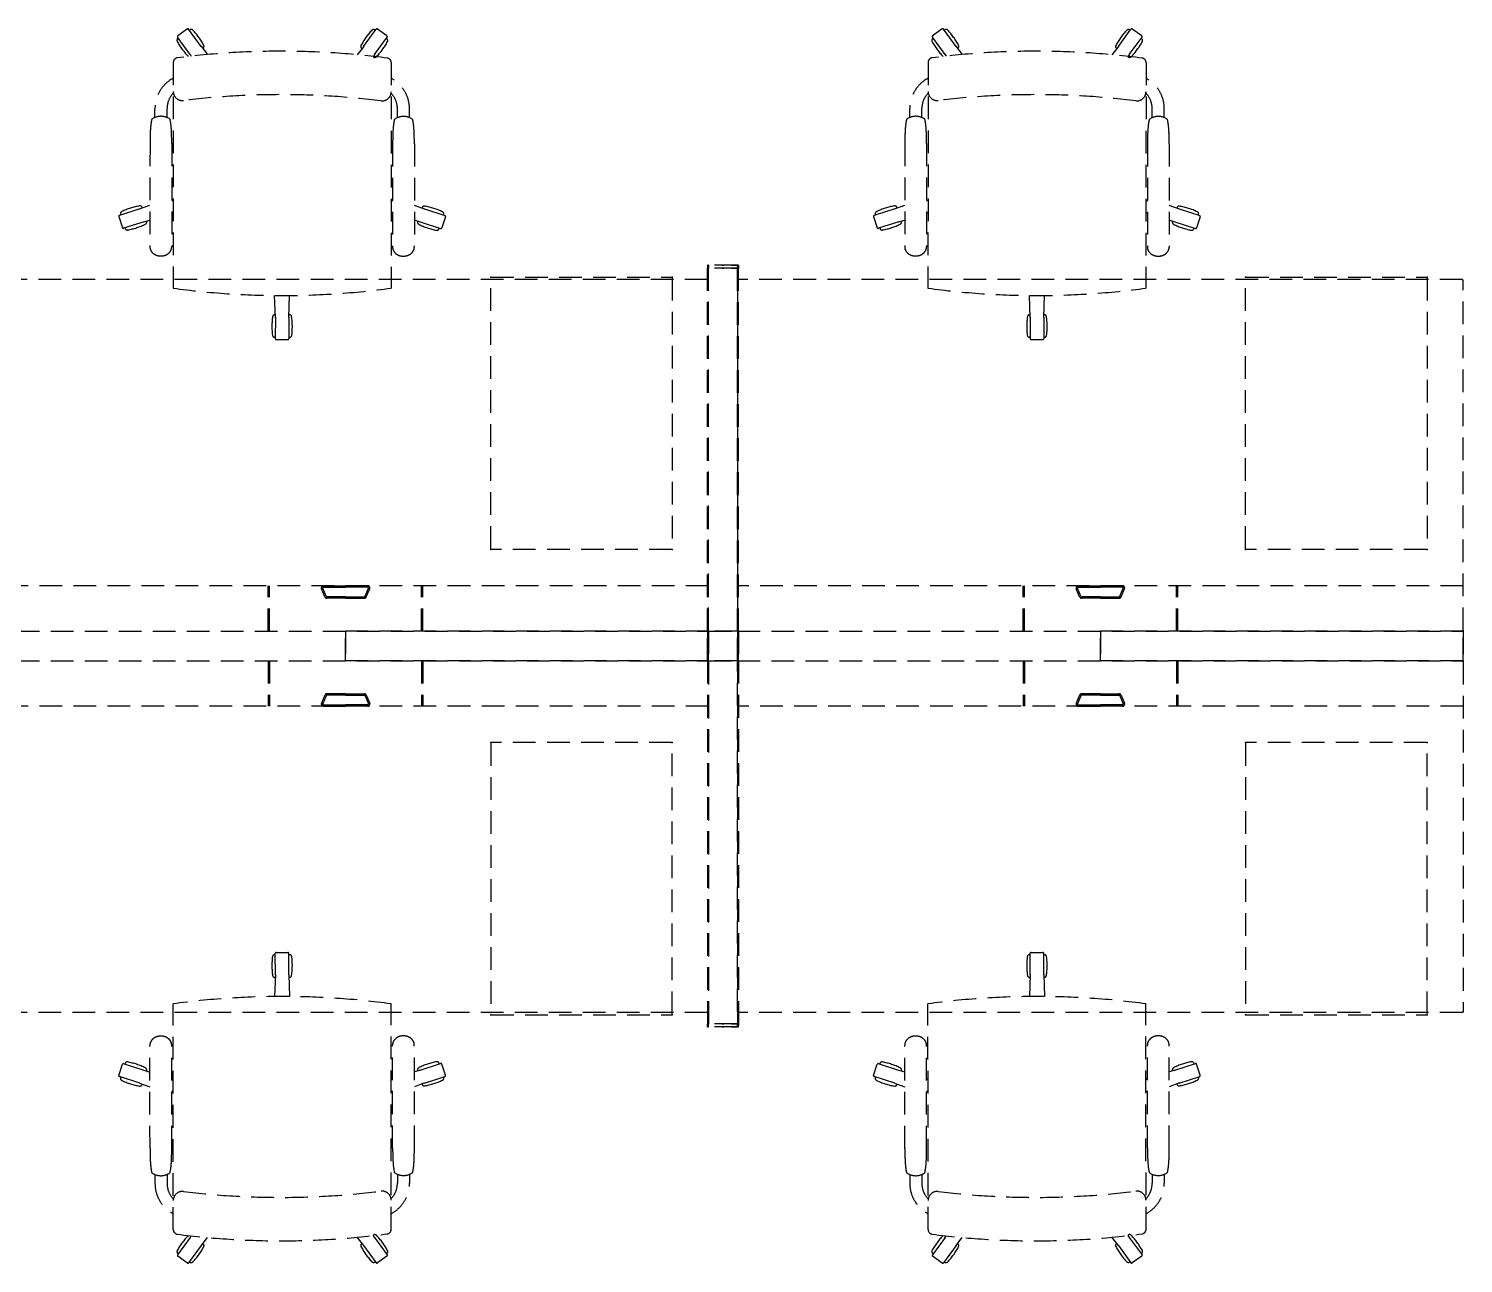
# Model space of a CAD drawing. Header units: millimetres. Extents: x -168200 to 672800, y -7409 to 118800.
# Drawn here: x 274192 to 277354, y 50723 to 53445 of the extents above; entities that cross this region are included whole.
import ezdxf

# ---------------------------------------------------------------- set-up
doc = ezdxf.new("R2010")
doc.units = ezdxf.units.MM
doc.header["$LTSCALE"] = 200
doc.linetypes.add('HIDDEN', pattern=[0.375, 0.25, -0.125])
doc.layers.add('1 FUR', color=8, linetype='HIDDEN')

msp = doc.modelspace()

# ---------------------------------------------------------------- linework, layer by layer
at = {"layer": '1 FUR'}
for p, q in [((274547.8, 53388.6), (274519.9, 53427)), ((274521.7, 53424.6), (274520.2, 53423.5)), ((274541.4, 53445.1), (274520.3, 53429.8)), ((274572.1, 53406.2), (274544.2, 53444.7)), ((274545.9, 53442.2), (274547.4, 53443.3)), ((274929.8, 53405.9), (274957.7, 53444.3)), ((274954, 53388.2), (274982, 53426.6)), ((274955.9, 53441.8), (274954.5, 53442.9)), ((274981.5, 53429.4), (274960.5, 53444.7)), ((274980.2, 53424.2), (274981.7, 53423.1)), ((276211.8, 53388.6), (276183.9, 53427)), ((276185.7, 53424.6), (276184.2, 53423.5)), ((276205.4, 53445.1), (276184.3, 53429.8)), ((276236.1, 53406.2), (276208.2, 53444.7)), ((276209.9, 53442.2), (276211.4, 53443.3)), ((276593.8, 53405.9), (276621.7, 53444.3)), ((276618, 53388.2), (276646, 53426.6)), ((276619.9, 53441.8), (276618.5, 53442.9)), ((276645.5, 53429.4), (276624.5, 53444.7)), ((276644.2, 53424.2), (276645.7, 53423.1)), ((274547.3, 53389.2), (274550.2, 53384.9)), ((274571.6, 53406.8), (274585.7, 53388.5)), ((274575.4, 53401.8), (274576.1, 53402.4)), ((274930.2, 53406.5), (274915.8, 53388)), ((274925.7, 53402), (274926.4, 53401.5)), ((274954.5, 53388.8), (274951.4, 53384.3)), ((276211.3, 53389.2), (276214.2, 53384.9)), ((276235.6, 53406.8), (276249.7, 53388.5)), ((276239.4, 53401.8), (276240.1, 53402.4)), ((276594.2, 53406.5), (276579.8, 53388)), ((276589.7, 53402), (276590.4, 53401.5)), ((276618.5, 53388.9), (276615.4, 53384.3)), ((274510.5, 53371.3), (274510.1, 52873.2)), ((274950.9, 53383.7), (274951.6, 53383.1)), ((274990.9, 53370.6), (274990.5, 52873.2)), ((276174.5, 53371.3), (276174.1, 52873.2)), ((276614.9, 53383.7), (276615.6, 53383.1)), ((276654.9, 53370.6), (276654.5, 52873.2)), ((274470.1, 53249.7), (274470.1, 53269.1)), ((274496.7, 53249.5), (274496.7, 53269.1)), ((275004.5, 53249.1), (275004.5, 53268.7)), ((275031.1, 53249.3), (275031.1, 53268.7)), ((276134.1, 53249.7), (276134.1, 53269.1)), ((276160.7, 53249.5), (276160.7, 53269.1)), ((276668.5, 53249.1), (276668.5, 53268.7)), ((276695.1, 53249.3), (276695.1, 53268.7)), ((274459.1, 53192.3), (274458.9, 52964.3)), ((274507.1, 53192.3), (274506.9, 52964.3)), ((274994, 53191.9), (274993.8, 52963.9)), ((275042, 53191.9), (275041.8, 52963.9)), ((276123.1, 53192.3), (276122.9, 52964.3)), ((276171.1, 53192.3), (276170.9, 52964.3)), ((276658, 53191.9), (276657.8, 52963.9)), ((276706, 53191.9), (276705.8, 52963.9)), ((274436.9, 53048.5), (274391.7, 53033.8)), ((274436.2, 53048.2), (274459, 53056.4)), ((274442.1, 53050.3), (274441.8, 53051.2)), ((275064.6, 53047.7), (275041.9, 53055.9)), ((275058.7, 53049.9), (275059, 53050.7)), ((275063.9, 53048), (275109.1, 53033.3)), ((276100.9, 53048.5), (276055.7, 53033.8)), ((276100.2, 53048.2), (276123, 53056.4)), ((276106.1, 53050.3), (276105.8, 53051.2)), ((276728.6, 53047.7), (276705.9, 53055.9)), ((276722.7, 53049.9), (276723, 53050.7)), ((276727.9, 53048), (276773.1, 53033.3)), ((274390.4, 53031.3), (274398.5, 53006.6)), ((274394.6, 53034.8), (274394.2, 53036.1)), ((274446.2, 53019.9), (274401, 53005.3)), ((274403.8, 53006.2), (274404.3, 53004.9)), ((274445.4, 53019.7), (274459, 53023.6)), ((274451.7, 53020.6), (274451.5, 53021.4)), ((275055.4, 53019.2), (275041.9, 53023.2)), ((275049.1, 53020.2), (275049.3, 53021)), ((275054.7, 53019.5), (275099.8, 53004.8)), ((275096.9, 53005.7), (275096.5, 53004.4)), ((275110.4, 53030.8), (275102.3, 53006)), ((275106.2, 53034.2), (275106.7, 53035.5)), ((276054.4, 53031.3), (276062.5, 53006.6)), ((276058.6, 53034.8), (276058.2, 53036.1)), ((276110.2, 53019.9), (276065, 53005.3)), ((276067.8, 53006.2), (276068.3, 53004.9)), ((276109.4, 53019.7), (276123, 53023.6)), ((276115.7, 53020.6), (276115.5, 53021.4)), ((276719.4, 53019.2), (276705.9, 53023.2)), ((276713.1, 53020.2), (276713.3, 53021)), ((276718.7, 53019.5), (276763.8, 53004.8)), ((276760.9, 53005.7), (276760.5, 53004.4)), ((276774.4, 53030.8), (276766.3, 53006)), ((276770.2, 53034.2), (276770.7, 53035.5)), ((275688.3, 52923.7), (275688.3, 52917.7)), ((275688.3, 52920.7), (275688.3, 52917.7)), ((275754.3, 52917.2), (275688.3, 52917.2)), ((275688.3, 52117.2), (275688.3, 52917.2)), ((275753.8, 52924.2), (275688.8, 52924.2)), ((275753.8, 52917.2), (275688.8, 52917.2)), ((275690.3, 52923.7), (275690.3, 52917.7)), ((275690.3, 52920.7), (275690.3, 52917.7)), ((275756.3, 52917.2), (275690.3, 52917.2)), ((275690.3, 52117.2), (275690.3, 52917.2)), ((275755.8, 52924.2), (275690.8, 52924.2)), ((275755.8, 52917.2), (275690.8, 52917.2)), ((275740.8, 52924.2), (275753.8, 52924.2)), ((275740.8, 52917.2), (275753.8, 52917.2)), ((275742.8, 52924.2), (275755.8, 52924.2)), ((275742.8, 52917.2), (275755.8, 52917.2)), ((275754.3, 52923.7), (275754.3, 52917.7)), ((275754.3, 52917.7), (275754.3, 52920.7)), ((275754.3, 52117.2), (275754.3, 52917.2)), ((275756.3, 52923.7), (275756.3, 52917.7)), ((275756.3, 52917.7), (275756.3, 52920.7)), ((275756.3, 52117.2), (275756.3, 52917.2)), ((275688.3, 52892.2), (274092.3, 52892.2)), ((275210.3, 52298.2), (275210.3, 52896.2)), ((275211.3, 52897.2), (275609.3, 52897.2)), ((275610.3, 52896.2), (275610.3, 52298.2)), ((275690.3, 52890.2), (275688.3, 52892.2)), ((275690.3, 52119.2), (275690.3, 52890.2)), ((275756.3, 52892.2), (275754.3, 52890.2)), ((275754.3, 52892.2), (275754.3, 52892.2)), ((275754.3, 52890.2), (275754.3, 52119.2)), ((277352.3, 52892.2), (275756.3, 52892.2)), ((276874.3, 52298.2), (276874.3, 52896.2)), ((276875.3, 52897.2), (277273.3, 52897.2)), ((277274.3, 52896.2), (277274.3, 52298.2)), ((277354.3, 52890.2), (277352.3, 52892.2)), ((277354.3, 52119.2), (277354.3, 52890.2)), ((274735.4, 52808.6), (274733.9, 52857.2)), ((274765.4, 52808.6), (274766.9, 52857.2)), ((276399.4, 52808.7), (276397.9, 52857.2)), ((276429.4, 52808.6), (276430.9, 52857.2)), ((274735.2, 52814.9), (274734.3, 52814.9)), ((274735.4, 52809.4), (274735.3, 52761.9)), ((274765.4, 52809.4), (274765.3, 52761.9)), ((274766.4, 52814.9), (274765.6, 52814.9)), ((276399.2, 52814.9), (276398.3, 52814.9)), ((276399.4, 52809.4), (276399.3, 52761.9)), ((276429.4, 52809.4), (276429.3, 52761.9)), ((276430.4, 52814.9), (276429.6, 52814.9)), ((274735.3, 52764.9), (274733.5, 52764.9)), ((274737.3, 52759.9), (274763.3, 52759.9)), ((274765.3, 52764.9), (274767.2, 52764.9)), ((276399.3, 52764.9), (276397.5, 52764.9)), ((276401.3, 52759.9), (276427.3, 52759.9)), ((276429.3, 52764.9), (276431.2, 52764.9)), ((275609.3, 52297.2), (275211.3, 52297.2)), ((277273.3, 52297.2), (276875.3, 52297.2)), ((275690.3, 52217.2), (274090.3, 52217.2)), ((274719.7, 52117.2), (274719.7, 52217.2)), ((274722.7, 52117.2), (274722.7, 52217.2)), ((274841.7, 52217.2), (274890.3, 52217.2)), ((274938.8, 52217.2), (274890.3, 52217.2)), ((275057.9, 52117.2), (275057.9, 52217.2)), ((275060.9, 52117.2), (275060.9, 52217.2)), ((277354.3, 52217.2), (275754.3, 52217.2)), ((276383.7, 52117.2), (276383.7, 52217.2)), ((276386.7, 52117.2), (276386.7, 52217.2)), ((276505.7, 52217.2), (276554.3, 52217.2)), ((276602.8, 52217.2), (276554.3, 52217.2)), ((276721.9, 52117.2), (276721.9, 52217.2)), ((276724.9, 52117.2), (276724.9, 52217.2)), ((274844.5, 52192.6), (274837.1, 52210.3)), ((274847.3, 52193.8), (274839.9, 52211.5)), ((274841.7, 52214.2), (274890.3, 52214.2)), ((274890.3, 52192.5), (274849.2, 52192.5)), ((274890.3, 52189.5), (274849.2, 52189.5)), ((274938.8, 52214.2), (274890.3, 52214.2)), ((274890.3, 52192.5), (274931.4, 52192.5)), ((274890.3, 52189.5), (274931.4, 52189.5)), ((274933.3, 52193.8), (274940.7, 52211.5)), ((274936, 52192.6), (274943.4, 52210.3)), ((276508.5, 52192.6), (276501.1, 52210.3)), ((276511.3, 52193.8), (276503.9, 52211.5)), ((276505.7, 52214.2), (276554.3, 52214.2)), ((276554.3, 52192.5), (276513.2, 52192.5)), ((276554.3, 52189.5), (276513.2, 52189.5)), ((276602.8, 52214.2), (276554.3, 52214.2)), ((276554.3, 52192.5), (276595.4, 52192.5)), ((276554.3, 52189.5), (276595.4, 52189.5)), ((276597.3, 52193.8), (276604.7, 52211.5)), ((276600, 52192.6), (276607.4, 52210.3)), ((274090.3, 52117.2), (275688.3, 52117.2)), ((274090.3, 52117.2), (274890.3, 52117.2)), ((274090.3, 52117.2), (274890.3, 52117.2)), ((274890.3, 52051.2), (274890.3, 52117.2)), ((275690.3, 52117.2), (274890.3, 52117.2)), ((274890.3, 52117.2), (274890.3, 52051.2)), ((274890.3, 52117.2), (274890.3, 52051.2)), ((274890.3, 52051.2), (274890.3, 52117.2)), ((275690.3, 52117.2), (274890.3, 52117.2)), ((275688.3, 52117.2), (275690.3, 52119.2)), ((275754.3, 52117.2), (275688.3, 52117.2)), ((275688.3, 52116.2), (275688.3, 52052.2)), ((275688.3, 52052.2), (275688.3, 52116.2)), ((275753.3, 52117.2), (275689.3, 52117.2)), ((275689.3, 52117.2), (275753.3, 52117.2)), ((275756.3, 52117.2), (275690.3, 52117.2)), ((275690.3, 52117.2), (275690.3, 52051.2)), ((275690.3, 52051.2), (275690.3, 52117.2)), ((275690.3, 52116.2), (275690.3, 52052.2)), ((275690.3, 52052.2), (275690.3, 52116.2)), ((275755.3, 52117.2), (275691.3, 52117.2)), ((275691.3, 52117.2), (275755.3, 52117.2)), ((275754.3, 52119.2), (275756.3, 52117.2)), ((275754.3, 52117.2), (277352.3, 52117.2)), ((275754.3, 52117.2), (276554.3, 52117.2)), ((275754.3, 52051.2), (275754.3, 52117.2)), ((275754.3, 52117.2), (276554.3, 52117.2)), ((275754.3, 52117.2), (275754.3, 52051.2)), ((275754.3, 52052.2), (275754.3, 52116.2)), ((275754.3, 52116.2), (275754.3, 52052.2)), ((275756.3, 52052.2), (275756.3, 52116.2)), ((275756.3, 52116.2), (275756.3, 52052.2)), ((276554.3, 52051.2), (276554.3, 52117.2)), ((277354.3, 52117.2), (276554.3, 52117.2)), ((276554.3, 52117.2), (276554.3, 52051.2)), ((276554.3, 52117.2), (276554.3, 52051.2)), ((276554.3, 52051.2), (276554.3, 52117.2)), ((277354.3, 52117.2), (276554.3, 52117.2)), ((277352.3, 52117.2), (277354.3, 52119.2)), ((277354.3, 52117.2), (277354.3, 52051.2)), ((277354.3, 52051.2), (277354.3, 52117.2)), ((277354.3, 52116.2), (277354.3, 52052.2)), ((277354.3, 52052.2), (277354.3, 52116.2)), ((274090.3, 52051.2), (274890.3, 52051.2)), ((274090.3, 52051.2), (275688.3, 52051.2)), ((274090.3, 52051.2), (274890.3, 52051.2)), ((274719.7, 52051.2), (274719.7, 51951.2)), ((274722.7, 52051.2), (274722.7, 51951.2)), ((275690.3, 52051.2), (274890.3, 52051.2)), ((275690.3, 52051.2), (274890.3, 52051.2)), ((275057.9, 52051.2), (275057.9, 51951.2)), ((275060.9, 52051.2), (275060.9, 51951.2)), ((275688.3, 52051.2), (275690.3, 52049.2)), ((275688.3, 52051.2), (275688.3, 51251.2)), ((275754.3, 52051.2), (275688.3, 52051.2)), ((275689.3, 52051.2), (275753.3, 52051.2)), ((275753.3, 52051.2), (275689.3, 52051.2)), ((275690.3, 52051.2), (275690.3, 51251.2)), ((275756.3, 52051.2), (275690.3, 52051.2)), ((275690.3, 52049.2), (275690.3, 51278.2)), ((275691.3, 52051.2), (275755.3, 52051.2)), ((275755.3, 52051.2), (275691.3, 52051.2)), ((275754.3, 52051.2), (276554.3, 52051.2)), ((275754.3, 52049.2), (275756.3, 52051.2)), ((275754.3, 52051.2), (277352.3, 52051.2)), ((275754.3, 52051.2), (276554.3, 52051.2)), ((275754.3, 52051.2), (275754.3, 51251.2)), ((275754.3, 51278.2), (275754.3, 52049.2)), ((275756.3, 52051.2), (275756.3, 51251.2)), ((276383.7, 52051.2), (276383.7, 51951.2)), ((276386.7, 52051.2), (276386.7, 51951.2)), ((277354.3, 52051.2), (276554.3, 52051.2)), ((277354.3, 52051.2), (276554.3, 52051.2)), ((276721.9, 52051.2), (276721.9, 51951.2)), ((276724.9, 52051.2), (276724.9, 51951.2)), ((277352.3, 52051.2), (277354.3, 52049.2)), ((277354.3, 52049.2), (277354.3, 51278.2)), ((274844.5, 51975.9), (274837.1, 51958.2)), ((274847.3, 51974.7), (274839.9, 51957)), ((274890.3, 51978.9), (274849.2, 51978.9)), ((274890.3, 51975.9), (274849.2, 51975.9)), ((274890.3, 51978.9), (274931.4, 51978.9)), ((274890.3, 51975.9), (274931.4, 51975.9)), ((274933.3, 51974.7), (274940.7, 51957)), ((274936, 51975.9), (274943.4, 51958.2)), ((276508.5, 51975.9), (276501.1, 51958.2)), ((276511.3, 51974.7), (276503.9, 51957)), ((276554.3, 51978.9), (276513.2, 51978.9)), ((276554.3, 51975.9), (276513.2, 51975.9)), ((276554.3, 51978.9), (276595.4, 51978.9)), ((276554.3, 51975.9), (276595.4, 51975.9)), ((276597.3, 51974.7), (276604.7, 51957)), ((276600, 51975.9), (276607.4, 51958.2)), ((275690.3, 51951.2), (274090.3, 51951.2)), ((274841.7, 51954.2), (274890.3, 51954.2)), ((274841.7, 51951.2), (274890.3, 51951.2)), ((274938.8, 51954.2), (274890.3, 51954.2)), ((274938.8, 51951.2), (274890.3, 51951.2)), ((277354.3, 51951.2), (275754.3, 51951.2)), ((276505.7, 51954.2), (276554.3, 51954.2)), ((276505.7, 51951.2), (276554.3, 51951.2)), ((276602.8, 51954.2), (276554.3, 51954.2)), ((276602.8, 51951.2), (276554.3, 51951.2)), ((275210.3, 51870.2), (275210.3, 51272.2)), ((275609.3, 51871.2), (275211.3, 51871.2)), ((275610.3, 51272.2), (275610.3, 51870.2)), ((276874.3, 51870.2), (276874.3, 51272.2)), ((277273.3, 51871.2), (276875.3, 51871.2)), ((277274.3, 51272.2), (277274.3, 51870.2)), ((274735.3, 51403.5), (274733.5, 51403.5)), ((274735.4, 51359.1), (274735.3, 51406.6)), ((274737.3, 51408.6), (274763.3, 51408.6)), ((274765.4, 51359.1), (274765.3, 51406.6)), ((274765.3, 51403.6), (274767.2, 51403.6)), ((276399.3, 51403.5), (276397.5, 51403.5)), ((276399.4, 51359.1), (276399.3, 51406.6)), ((276401.3, 51408.6), (276427.3, 51408.6)), ((276429.4, 51359.1), (276429.3, 51406.6)), ((276429.3, 51403.6), (276431.2, 51403.6)), ((274735.4, 51359.8), (274733.9, 51311.3)), ((274735.2, 51353.5), (274734.3, 51353.5)), ((274765.4, 51359.8), (274766.9, 51311.3)), ((274766.4, 51353.6), (274765.6, 51353.6)), ((276399.4, 51359.8), (276397.9, 51311.3)), ((276399.2, 51353.5), (276398.3, 51353.5)), ((276429.4, 51359.8), (276430.9, 51311.3)), ((276430.4, 51353.6), (276429.6, 51353.6)), ((275688.3, 51276.2), (274092.3, 51276.2)), ((274510.5, 50797.1), (274510.1, 51295.2)), ((274990.9, 50797.9), (274990.5, 51295.2)), ((275211.3, 51271.2), (275609.3, 51271.2)), ((275690.3, 51278.2), (275688.3, 51276.2)), ((275756.3, 51276.2), (275754.3, 51278.2)), ((275754.3, 51276.2), (275754.3, 51276.2)), ((277352.3, 51276.2), (275756.3, 51276.2)), ((276174.5, 50797.2), (276174.1, 51295.2)), ((276654.9, 50797.9), (276654.5, 51295.2)), ((276875.3, 51271.2), (277273.3, 51271.2)), ((277354.3, 51278.2), (277352.3, 51276.2)), ((275754.3, 51251.2), (275688.3, 51251.2)), ((275688.3, 51247.7), (275688.3, 51250.7)), ((275688.3, 51244.7), (275688.3, 51250.7)), ((275753.8, 51251.2), (275688.8, 51251.2)), ((275753.8, 51244.2), (275688.8, 51244.2)), ((275756.3, 51251.2), (275690.3, 51251.2)), ((275690.3, 51247.7), (275690.3, 51250.7)), ((275690.3, 51244.7), (275690.3, 51250.7)), ((275755.8, 51251.2), (275690.8, 51251.2)), ((275755.8, 51244.2), (275690.8, 51244.2)), ((275740.8, 51251.2), (275753.8, 51251.2)), ((275740.8, 51244.2), (275753.8, 51244.2)), ((275742.8, 51251.2), (275755.8, 51251.2)), ((275742.8, 51244.2), (275755.8, 51244.2)), ((275754.3, 51250.7), (275754.3, 51247.7)), ((275754.3, 51244.7), (275754.3, 51250.7)), ((275756.3, 51250.7), (275756.3, 51247.7)), ((275756.3, 51244.7), (275756.3, 51250.7)), ((274459.1, 50976.2), (274458.9, 51204.2)), ((274507.1, 50976.2), (274506.9, 51204.2)), ((274994, 50976.6), (274993.8, 51204.6)), ((275042, 50976.6), (275041.8, 51204.6)), ((276123.1, 50976.2), (276122.9, 51204.2)), ((276171.1, 50976.2), (276170.9, 51204.2)), ((276658, 50976.6), (276657.8, 51204.6)), ((276706, 50976.6), (276705.8, 51204.6)), ((274390.4, 51137.2), (274398.5, 51161.9)), ((274446.2, 51148.5), (274401, 51163.2)), ((274403.8, 51162.2), (274404.3, 51163.5)), ((274445.4, 51148.8), (274459, 51144.8)), ((274451.7, 51147.8), (274451.5, 51147)), ((275055.4, 51149.2), (275041.9, 51145.3)), ((275049.1, 51148.3), (275049.3, 51147.5)), ((275054.7, 51149), (275099.8, 51163.7)), ((275096.9, 51162.8), (275096.5, 51164.1)), ((275110.4, 51137.7), (275102.3, 51162.4)), ((276054.4, 51137.2), (276062.5, 51161.9)), ((276110.2, 51148.5), (276065, 51163.2)), ((276067.8, 51162.2), (276068.3, 51163.5)), ((276109.4, 51148.8), (276123, 51144.9)), ((276115.7, 51147.8), (276115.5, 51147)), ((276719.4, 51149.2), (276705.9, 51145.3)), ((276713.1, 51148.3), (276713.3, 51147.5)), ((276718.7, 51149), (276763.8, 51163.7)), ((276760.9, 51162.8), (276760.5, 51164.1)), ((276774.4, 51137.7), (276766.3, 51162.4)), ((274436.9, 51120), (274391.7, 51134.6)), ((274394.6, 51133.7), (274394.2, 51132.4)), ((274436.2, 51120.3), (274459, 51112.1)), ((274442.1, 51118.1), (274441.8, 51117.3)), ((275064.6, 51120.7), (275041.9, 51112.5)), ((275058.7, 51118.6), (275059, 51117.8)), ((275063.9, 51120.5), (275109.1, 51135.2)), ((275106.2, 51134.2), (275106.7, 51133)), ((276100.9, 51120), (276055.7, 51134.6)), ((276058.6, 51133.7), (276058.2, 51132.4)), ((276100.2, 51120.3), (276123, 51112.1)), ((276106.1, 51118.1), (276105.8, 51117.3)), ((276728.6, 51120.7), (276705.9, 51112.5)), ((276722.7, 51118.6), (276723, 51117.8)), ((276727.9, 51120.5), (276773.1, 51135.2)), ((276770.2, 51134.2), (276770.7, 51133)), ((274470.1, 50918.8), (274470.1, 50899.3)), ((274496.7, 50919), (274496.7, 50899.3)), ((275004.5, 50919.4), (275004.5, 50899.7)), ((275031.1, 50919.2), (275031.1, 50899.8)), ((276134.1, 50918.8), (276134.1, 50899.3)), ((276160.7, 50919), (276160.7, 50899.4)), ((276668.5, 50919.4), (276668.5, 50899.7)), ((276695.1, 50919.2), (276695.1, 50899.8)), ((274547.8, 50779.9), (274519.9, 50741.4)), ((274572.1, 50762.3), (274544.2, 50723.8)), ((274547.3, 50779.3), (274550.2, 50783.5)), ((274571.6, 50761.7), (274585.7, 50780)), ((274575.4, 50766.6), (274576.1, 50766.1)), ((274930.2, 50762), (274915.8, 50780.5)), ((274925.7, 50766.4), (274926.4, 50766.9)), ((274929.8, 50762.6), (274957.7, 50724.2)), ((274950.9, 50784.8), (274951.6, 50785.3)), ((274954.5, 50779.6), (274951.4, 50784.2)), ((274954, 50780.2), (274982, 50741.8)), ((276211.8, 50779.9), (276183.9, 50741.4)), ((276236.1, 50762.3), (276208.2, 50723.8)), ((276211.3, 50779.3), (276214.2, 50783.5)), ((276235.6, 50761.7), (276249.7, 50780)), ((276239.4, 50766.6), (276240.1, 50766.1)), ((276594.2, 50762), (276579.8, 50780.5)), ((276589.7, 50766.4), (276590.4, 50766.9)), ((276593.8, 50762.6), (276621.7, 50724.2)), ((276614.9, 50784.8), (276615.6, 50785.3)), ((276618.5, 50779.6), (276615.4, 50784.2)), ((276618, 50780.2), (276646, 50741.8)), ((274521.7, 50743.9), (274520.2, 50745)), ((274541.4, 50723.4), (274520.3, 50738.6)), ((274981.5, 50739), (274960.5, 50723.7)), ((274980.2, 50744.3), (274981.7, 50745.4)), ((276185.7, 50743.9), (276184.2, 50745)), ((276205.4, 50723.4), (276184.3, 50738.6)), ((276645.5, 50739), (276624.5, 50723.7)), ((276644.2, 50744.3), (276645.7, 50745.4)), ((274545.9, 50726.3), (274547.4, 50725.2)), ((274955.9, 50726.6), (274954.5, 50725.5)), ((276209.9, 50726.3), (276211.4, 50725.2)), ((276619.9, 50726.6), (276618.5, 50725.5))]:
    msp.add_line(p, q, dxfattribs=at)
for centre, radius, start, end in [((274523.5, 53419.8), 5, 125.9563, 208.4533), ((274651, 53488.8), 150, 208.4533, 224.2456), ((274521.5, 53428.2), 2, 125.9563, 215.9563), ((274542.5, 53443.5), 2, 35.9563, 125.9563), ((274550, 53439), 5, 43.4593, 125.9563), ((274444.7, 53339.2), 150, 27.6026, 43.4593), ((275057, 53338.7), 150, 136.4533, 152.31), ((274951.9, 53438.6), 5, 53.9563, 136.4533), ((274959.3, 53443.1), 2, 53.9563, 143.9563), ((274851, 53488.6), 150, 315.6026, 331.4593), ((274978.4, 53419.3), 5, 331.4593, 53.9563), ((274980.4, 53427.8), 2, 323.9563, 53.9563), ((276187.5, 53419.8), 5, 125.9563, 208.4533), ((276315, 53488.8), 150, 208.4533, 224.2456), ((276185.5, 53428.2), 2, 125.9563, 215.9563), ((276206.5, 53443.5), 2, 35.9563, 125.9563), ((276214, 53439), 5, 43.4593, 125.9563), ((276108.7, 53339.2), 150, 27.6026, 43.4593), ((276721, 53338.7), 150, 136.4533, 152.31), ((276615.9, 53438.6), 5, 53.9563, 136.4533), ((276623.3, 53443.1), 2, 53.9563, 143.9563), ((276515, 53488.6), 150, 315.6026, 331.4593), ((276642.4, 53419.3), 5, 331.4593, 53.9563), ((276644.4, 53427.8), 2, 323.9563, 53.9563), ((274748, 51595.8), 1800, 82.5233, 97.3015), ((274573.2, 53406.4), 5, 305.9563, 27.6026), ((274928.6, 53406.1), 5, 152.31, 233.9563), ((276412, 51595.8), 1800, 82.5233, 97.3015), ((276237.2, 53406.4), 5, 305.9563, 27.6026), ((276592.6, 53406.1), 5, 152.31, 233.9563), ((274520.5, 53371.3), 10, 97.3015, 179.9563), ((274954.6, 53387.2), 5, 233.9563, 315.6026), ((274980.9, 53370.6), 10, 359.9563, 82.5233), ((276184.5, 53371.3), 10, 97.3015, 179.9563), ((276618.6, 53387.2), 5, 233.9563, 315.6026), ((276644.9, 53370.6), 10, 359.9563, 82.5233), ((274546.4, 53269.1), 76.3, 118.1096, 179.9563), ((274954.8, 53268.8), 76.3, 359.9563, 61.803), ((276210.4, 53269.1), 76.3, 118.1096, 179.9563), ((276618.8, 53268.8), 76.3, 359.9563, 61.803), ((274546.4, 53269.1), 49.7, 136.3721, 179.9563), ((274530.4, 53307), 20, 179.9563, 276.8626), ((274747.9, 51500), 1800, 82.9638, 96.8626), ((274970.8, 53306.3), 20, 262.9638, 359.9563), ((274954.8, 53268.8), 49.7, 359.9563, 43.5405), ((276210.4, 53269.1), 49.7, 136.3721, 179.9563), ((276194.4, 53307), 20, 179.9563, 276.8626), ((276411.9, 51500), 1800, 82.9638, 96.8626), ((276634.8, 53306.3), 20, 262.9638, 359.9563), ((276618.8, 53268.8), 49.7, 359.9563, 43.5405), ((274754.9, 53203.2), 295.6, 174.6812, 177.7662), ((274578.7, 53219.6), 118.6, 167.3904, 174.6812), ((274464.1, 53245.2), 1.23, 160.7708, 167.3904), ((274483.1, 53218.5), 33.8, 53.3451, 126.5675), ((274502.1, 53245.2), 1.23, 12.5222, 19.1419), ((274387.5, 53219.8), 118.6, 5.2314, 12.5222), ((274211.3, 53203.6), 295.6, 2.1465, 5.2314), ((275289.8, 53202.8), 295.6, 174.6812, 177.7662), ((275113.6, 53219.2), 118.6, 167.3904, 174.6812), ((274999, 53244.8), 1.23, 160.7708, 167.3904), ((275018, 53218.1), 33.8, 53.3451, 126.5675), ((275037, 53244.8), 1.23, 12.5222, 19.1419), ((274922.4, 53219.3), 118.6, 5.2314, 12.5222), ((274746.2, 53203.2), 295.6, 2.1465, 5.2314), ((276418.9, 53203.2), 295.6, 174.6812, 177.7662), ((276242.7, 53219.6), 118.6, 167.3904, 174.6812), ((276128.1, 53245.2), 1.23, 160.7708, 167.3904), ((276147.1, 53218.5), 33.8, 53.3451, 126.5675), ((276166.1, 53245.2), 1.23, 12.5222, 19.1419), ((276051.5, 53219.8), 118.6, 5.2314, 12.5222), ((275875.3, 53203.6), 295.6, 2.1465, 5.2314), ((276953.8, 53202.8), 295.6, 174.6812, 177.7662), ((276777.6, 53219.2), 118.6, 167.3904, 174.6812), ((276663, 53244.8), 1.23, 160.7708, 167.3904), ((276682, 53218.1), 33.8, 53.3451, 126.5675), ((276701, 53244.8), 1.23, 12.5222, 19.1419), ((276586.4, 53219.4), 118.6, 5.2314, 12.5222), ((276410.2, 53203.2), 295.6, 2.1465, 5.2314), ((275045.5, 53191.9), 586.4, 177.7662, 179.9563), ((273920.6, 53192.7), 586.4, 359.9563, 2.1465), ((275580.4, 53191.5), 586.4, 177.7662, 179.9563), ((274455.5, 53192.3), 586.4, 359.9563, 2.1465), ((276709.5, 53191.9), 586.4, 177.7662, 179.9563), ((275584.6, 53192.7), 586.4, 359.9563, 2.1465), ((277244.4, 53191.5), 586.4, 177.7662, 179.9563), ((276119.5, 53192.3), 586.4, 359.9563, 2.1465), ((274398.9, 53037.6), 5, 115.4593, 197.9563), ((274461.3, 52906.7), 150, 99.6026, 115.4593), ((274437.1, 53049.6), 5, 17.9563, 99.6026), ((274536.7, 52981), 89.8, 107.1694, 109.3471), ((274524.3, 53005.2), 36.8, 112.5897, 118.1829), ((274964, 52980.6), 89.8, 70.5655, 72.7432), ((274976.4, 53004.9), 36.8, 61.7297, 67.323), ((275063.8, 53049.2), 5, 80.31, 161.9563), ((275039.4, 52906.2), 150, 64.4533, 80.31), ((275101.9, 53037.1), 5, 341.9563, 64.4533), ((276062.9, 53037.6), 5, 115.4593, 197.9563), ((276125.3, 52906.7), 150, 99.6026, 115.4593), ((276101.1, 53049.6), 5, 17.9563, 99.6026), ((276200.7, 52981), 89.8, 107.1694, 109.3471), ((276188.3, 53005.2), 36.8, 112.5897, 118.1829), ((276628, 52980.6), 89.8, 70.5655, 72.7432), ((276640.4, 53004.9), 36.8, 61.7297, 67.323), ((276727.8, 53049.2), 5, 80.31, 161.9563), ((276703.4, 52906.2), 150, 64.4533, 80.31), ((276765.9, 53037.1), 5, 341.9563, 64.4533), ((274392.3, 53031.9), 2, 107.4294, 197.4294), ((274400.4, 53007.2), 2, 197.9563, 287.9563), ((274382.7, 53149.1), 150, 280.4533, 296.31), ((274447, 53019.1), 5, 296.31, 17.9563), ((275053.8, 53018.6), 5, 161.9563, 243.6026), ((275118.3, 53148.5), 150, 243.6026, 259.4593), ((275100.4, 53006.7), 2, 251.9563, 341.9563), ((275108.5, 53031.4), 2, 342.4832, 72.4832), ((276056.3, 53031.9), 2, 107.4294, 197.4294), ((276064.4, 53007.2), 2, 197.9563, 287.9563), ((276046.7, 53149.1), 150, 280.4533, 296.31), ((276111, 53019.1), 5, 296.31, 17.9563), ((276717.8, 53018.6), 5, 161.9563, 243.6026), ((276782.3, 53148.5), 150, 243.6026, 259.4593), ((276764.4, 53006.7), 2, 251.9563, 341.9563), ((276772.5, 53031.4), 2, 342.4832, 72.4832), ((274409, 53006.5), 5, 197.9563, 280.4533), ((275091.8, 53006), 5, 259.4593, 341.9563), ((276073, 53006.5), 5, 197.9563, 280.4533), ((276755.8, 53006), 5, 259.4593, 341.9563), ((274475.7, 52964.3), 16.8, 179.9563, 206.3863), ((274479.2, 52966), 20.7, 206.3863, 230.1507), ((274481.4, 52968.7), 24.2, 230.1507, 250.9128), ((274482.9, 52973), 28.7, 250.9128, 269.9563), ((274482.9, 52973), 28.7, 269.9563, 288.9999), ((274484.4, 52968.7), 24.2, 288.9999, 309.7619), ((274486.7, 52966), 20.7, 309.7619, 333.5264), ((274490.1, 52964.3), 16.8, 333.5264, 359.9563), ((275010.6, 52963.9), 16.8, 179.9563, 206.3863), ((275014.1, 52965.6), 20.7, 206.3863, 230.1507), ((275016.3, 52968.3), 24.2, 230.1507, 250.9128), ((275017.8, 52972.6), 28.7, 250.9128, 269.9563), ((275017.8, 52972.6), 28.7, 269.9563, 288.9999), ((275019.3, 52968.3), 24.2, 288.9999, 309.7619), ((275021.5, 52965.6), 20.7, 309.7619, 333.5264), ((275025, 52963.9), 16.8, 333.5264, 359.9563), ((276139.7, 52964.3), 16.8, 179.9563, 206.3863), ((276143.2, 52966), 20.7, 206.3863, 230.1507), ((276145.4, 52968.8), 24.2, 230.1507, 250.9128), ((276146.9, 52973), 28.7, 250.9128, 269.9563), ((276146.9, 52973), 28.7, 269.9563, 288.9999), ((276148.4, 52968.8), 24.2, 288.9999, 309.7619), ((276150.7, 52966), 20.7, 309.7619, 333.5264), ((276154.1, 52964.3), 16.8, 333.5264, 359.9563), ((276674.6, 52963.9), 16.8, 179.9563, 206.3863), ((276678.1, 52965.6), 20.7, 206.3863, 230.1507), ((276680.3, 52968.3), 24.2, 230.1507, 250.9128), ((276681.8, 52972.6), 28.7, 250.9128, 269.9563), ((276681.8, 52972.6), 28.7, 269.9563, 288.9999), ((276683.3, 52968.3), 24.2, 288.9999, 309.7619), ((276685.5, 52965.6), 20.7, 309.7619, 333.5264), ((276689, 52963.9), 16.8, 333.5264, 359.9563), ((275688.8, 52923.7), 0.5, 89.9999, 179.9999), ((275688.8, 52917.7), 0.5, 179.9999, 269.9999), ((275690.8, 52923.7), 0.5, 89.9999, 179.9999), ((275690.8, 52917.7), 0.5, 179.9999, 269.9999), ((275753.8, 52923.7), 0.5, 359.9999, 89.9999), ((275753.8, 52923.7), 0.5, 359.9999, 89.9999), ((275753.8, 52917.7), 0.5, 269.9999, 359.9999), ((275753.8, 52917.7), 0.5, 269.9999, 359.9999), ((275755.8, 52923.7), 0.5, 359.9999, 89.9999), ((275755.8, 52923.7), 0.5, 359.9999, 89.9999), ((275755.8, 52917.7), 0.5, 269.9999, 359.9999), ((275755.8, 52917.7), 0.5, 269.9999, 359.9999), ((275211.3, 52896.2), 1, 90, 180), ((275609.3, 52896.2), 1, 0, 90), ((276875.3, 52896.2), 1, 90, 180), ((277273.3, 52896.2), 1, 0, 90), ((274750.3, 54657.1), 1800, 262.3311, 277.6689), ((276414.3, 54657.1), 1800, 262.3311, 277.6689), ((274877.8, 52788.7), 150, 171.6026, 187.4593), ((274734.3, 52809.9), 5, 89.9563, 171.6026), ((274766.4, 52809.9), 5, 8.31, 89.9563), ((274622.9, 52788.9), 150, 352.4533, 8.31), ((276541.8, 52788.8), 150, 171.6026, 187.4593), ((276398.3, 52809.9), 5, 89.9563, 171.6026), ((276430.4, 52809.9), 5, 8.31, 89.9563), ((276286.9, 52788.9), 150, 352.4533, 8.31), ((274734, 52769.9), 5, 187.4593, 269.9563), ((274737.3, 52761.9), 2, 179.9563, 269.9563), ((274763.3, 52761.9), 2, 269.9563, 359.9563), ((274766.7, 52769.9), 5, 269.9563, 352.4533), ((276398, 52769.9), 5, 187.4593, 269.9563), ((276401.3, 52761.9), 2, 179.9563, 269.9563), ((276427.3, 52761.9), 2, 269.9563, 359.9563), ((276430.7, 52769.9), 5, 269.9563, 352.4533), ((275211.3, 52298.2), 1, 180, 270), ((275609.3, 52298.2), 1, 270, 0), ((276875.3, 52298.2), 1, 180, 270), ((277273.3, 52298.2), 1, 270, 0), ((274841.7, 52212.2), 5, 90, 202.7255), ((274938.8, 52212.2), 5, 337.2745, 90), ((276505.7, 52212.2), 5, 90, 202.7255), ((276602.8, 52212.2), 5, 337.2745, 90), ((274841.7, 52212.2), 2, 90, 202.7255), ((274849.2, 52194.5), 5, 202.7255, 270), ((274849.2, 52194.5), 2, 202.7255, 270), ((274931.4, 52194.5), 2, 270, 337.2745), ((274931.4, 52194.5), 5, 270, 337.2745), ((274938.8, 52212.2), 2, 337.2745, 90), ((276505.7, 52212.2), 2, 90, 202.7255), ((276513.2, 52194.5), 5, 202.7255, 270), ((276513.2, 52194.5), 2, 202.7255, 270), ((276595.4, 52194.5), 2, 270, 337.2745), ((276595.4, 52194.5), 5, 270, 337.2745), ((276602.8, 52212.2), 2, 337.2745, 90), ((275689.3, 52116.2), 1, 90, 180), ((275689.3, 52116.2), 1, 90, 180), ((275691.3, 52116.2), 1, 89.9998, 179.9998), ((275691.3, 52116.2), 1, 90.0002, 180.0002), ((275753.3, 52116.2), 1, 360, 90), ((275753.3, 52116.2), 1, 0, 90), ((275755.3, 52116.2), 1, 359.9998, 89.9998), ((275755.3, 52116.2), 1, 0.0002, 90.0002), ((277355.3, 52116.2), 1, 90.0002, 180.0002), ((275689.3, 52052.2), 1, 180, 270), ((275689.3, 52052.2), 1, 180, 270), ((275691.3, 52052.2), 1, 179.9998, 269.9998), ((275691.3, 52052.2), 1, 180.0002, 270.0002), ((275753.3, 52052.2), 1, 270, 360), ((275753.3, 52052.2), 1, 270, 0), ((275755.3, 52052.2), 1, 269.9998, 359.9998), ((275755.3, 52052.2), 1, 270.0002, 0.0002), ((277355.3, 52052.2), 1, 179.9998, 269.9998), ((274849.2, 51973.9), 5, 90, 157.2745), ((274849.2, 51973.9), 2, 90, 157.2745), ((274931.4, 51973.9), 5, 22.7255, 90), ((274931.4, 51973.9), 2, 22.7255, 90), ((276513.2, 51973.9), 5, 90, 157.2745), ((276513.2, 51973.9), 2, 90, 157.2745), ((276595.4, 51973.9), 5, 22.7255, 90), ((276595.4, 51973.9), 2, 22.7255, 90), ((274841.7, 51956.2), 5, 157.2745, 270), ((274841.7, 51956.2), 2, 157.2745, 270), ((274938.8, 51956.2), 5, 270, 22.7255), ((274938.8, 51956.2), 2, 270, 22.7255), ((276505.7, 51956.2), 5, 157.2745, 270), ((276505.7, 51956.2), 2, 157.2745, 270), ((276602.8, 51956.2), 5, 270, 22.7255), ((276602.8, 51956.2), 2, 270, 22.7255), ((275211.3, 51870.2), 1, 90, 180), ((275609.3, 51870.2), 1, 0, 90), ((276875.3, 51870.2), 1, 90, 180), ((277273.3, 51870.2), 1, 0, 90), ((274877.8, 51379.7), 150, 172.5407, 188.3974), ((274734, 51398.5), 5, 90.0437, 172.5407), ((274737.3, 51406.6), 2, 90.0437, 180.0437), ((274763.3, 51406.6), 2, 0.0437, 90.0437), ((274766.7, 51398.6), 5, 7.5467, 90.0437), ((274622.9, 51379.5), 150, 351.69, 7.5467), ((276541.8, 51379.7), 150, 172.5407, 188.3974), ((276398, 51398.5), 5, 90.0437, 172.5407), ((276401.3, 51406.6), 2, 90.0437, 180.0437), ((276427.3, 51406.6), 2, 0.0437, 90.0437), ((276430.7, 51398.6), 5, 7.5467, 90.0437), ((276286.9, 51379.5), 150, 351.69, 7.5467), ((274734.3, 51358.5), 5, 188.3974, 270.0437), ((274766.4, 51358.6), 5, 270.0437, 351.69), ((276398.3, 51358.5), 5, 188.3974, 270.0437), ((276430.4, 51358.6), 5, 270.0437, 351.69), ((274750.3, 49511.3), 1800, 82.3311, 97.6689), ((276414.3, 49511.3), 1800, 82.3311, 97.6689), ((275211.3, 51272.2), 1, 180, 270), ((275609.3, 51272.2), 1, 270, 0), ((276875.3, 51272.2), 1, 180, 270), ((277273.3, 51272.2), 1, 270, 0), ((275688.8, 51250.7), 0.5, 90.0001, 180.0001), ((275688.8, 51244.7), 0.5, 180.0001, 270.0001), ((275690.8, 51250.7), 0.5, 90.0001, 180.0001), ((275690.8, 51244.7), 0.5, 180.0001, 270.0001), ((275753.8, 51250.7), 0.5, 0.0001, 90.0001), ((275753.8, 51250.7), 0.5, 0.0001, 90.0001), ((275753.8, 51244.7), 0.5, 270.0001, 0.0001), ((275753.8, 51244.7), 0.5, 270.0001, 0.0001), ((275755.8, 51250.7), 0.5, 0.0001, 90.0001), ((275755.8, 51250.7), 0.5, 0.0001, 90.0001), ((275755.8, 51244.7), 0.5, 270.0001, 0.0001), ((275755.8, 51244.7), 0.5, 270.0001, 0.0001), ((274475.7, 51204.2), 16.8, 153.6137, 180.0437), ((274479.2, 51202.4), 20.7, 129.8493, 153.6137), ((274481.4, 51199.7), 24.2, 109.0872, 129.8493), ((274482.9, 51195.4), 28.7, 90.0437, 109.0872), ((274482.9, 51195.4), 28.7, 71.0001, 90.0437), ((274484.4, 51199.7), 24.2, 50.2381, 71.0001), ((274486.7, 51202.4), 20.7, 26.4736, 50.2381), ((274490.1, 51204.2), 16.8, 0.0437, 26.4736), ((275010.6, 51204.6), 16.8, 153.6137, 180.0437), ((275014.1, 51202.8), 20.7, 129.8493, 153.6137), ((275016.3, 51200.1), 24.2, 109.0872, 129.8493), ((275017.8, 51195.9), 28.7, 90.0437, 109.0872), ((275017.8, 51195.9), 28.7, 71.0001, 90.0437), ((275019.3, 51200.1), 24.2, 50.2381, 71.0001), ((275021.5, 51202.8), 20.7, 26.4736, 50.2381), ((275025, 51204.6), 16.8, 0.0437, 26.4736), ((276139.7, 51204.2), 16.8, 153.6137, 180.0437), ((276143.2, 51202.4), 20.7, 129.8493, 153.6137), ((276145.4, 51199.7), 24.2, 109.0872, 129.8493), ((276146.9, 51195.5), 28.7, 90.0437, 109.0872), ((276146.9, 51195.5), 28.7, 71.0001, 90.0437), ((276148.4, 51199.7), 24.2, 50.2381, 71.0001), ((276150.7, 51202.4), 20.7, 26.4736, 50.2381), ((276154.1, 51204.2), 16.8, 0.0437, 26.4736), ((276674.6, 51204.6), 16.8, 153.6137, 180.0437), ((276678.1, 51202.8), 20.7, 129.8493, 153.6137), ((276680.3, 51200.1), 24.2, 109.0872, 129.8493), ((276681.8, 51195.9), 28.7, 90.0437, 109.0872), ((276681.8, 51195.9), 28.7, 71.0001, 90.0437), ((276683.3, 51200.1), 24.2, 50.2381, 71.0001), ((276685.5, 51202.8), 20.7, 26.4736, 50.2381), ((276689, 51204.6), 16.8, 0.0437, 26.4736), ((274400.4, 51161.3), 2, 72.0437, 162.0437), ((274409, 51162), 5, 79.5467, 162.0437), ((274382.7, 51019.4), 150, 63.69, 79.5467), ((274447, 51149.4), 5, 342.0437, 63.69), ((275053.8, 51149.8), 5, 116.3974, 198.0437), ((275118.3, 51020), 150, 100.5407, 116.3974), ((275091.8, 51162.5), 5, 18.0437, 100.5407), ((275100.4, 51161.8), 2, 18.0437, 108.0437), ((276064.4, 51161.3), 2, 72.0437, 162.0437), ((276073, 51162), 5, 79.5467, 162.0437), ((276046.7, 51019.4), 150, 63.69, 79.5467), ((276111, 51149.4), 5, 342.0437, 63.69), ((276717.8, 51149.8), 5, 116.3974, 198.0437), ((276782.3, 51020), 150, 100.5407, 116.3974), ((276755.8, 51162.5), 5, 18.0437, 100.5407), ((276764.4, 51161.8), 2, 18.0437, 108.0437), ((274392.3, 51136.5), 2, 162.5706, 252.5706), ((274398.9, 51130.9), 5, 162.0437, 244.5407), ((274461.3, 51261.8), 150, 244.5407, 260.3974), ((274437.1, 51118.8), 5, 260.3974, 342.0437), ((274524.3, 51163.2), 36.8, 241.8171, 247.4103), ((274976.4, 51163.6), 36.8, 292.677, 298.2703), ((275063.8, 51119.3), 5, 198.0437, 279.69), ((275039.4, 51262.2), 150, 279.69, 295.5467), ((275101.9, 51131.4), 5, 295.5467, 18.0437), ((275108.5, 51137.1), 2, 287.5168, 17.5168), ((276056.3, 51136.5), 2, 162.5706, 252.5706), ((276062.9, 51130.9), 5, 162.0437, 244.5407), ((276125.3, 51261.8), 150, 244.5407, 260.3974), ((276101.1, 51118.8), 5, 260.3974, 342.0437), ((276188.3, 51163.2), 36.8, 241.8171, 247.4103), ((276640.4, 51163.6), 36.8, 292.677, 298.2703), ((276727.8, 51119.3), 5, 198.0437, 279.69), ((276703.4, 51262.2), 150, 279.69, 295.5467), ((276765.9, 51131.4), 5, 295.5467, 18.0437), ((276772.5, 51137.1), 2, 287.5168, 17.5168), ((274536.7, 51187.5), 89.8, 250.6529, 252.8306), ((274964, 51187.8), 89.8, 287.2568, 289.4345), ((276200.7, 51187.5), 89.8, 250.6529, 252.8306), ((276628, 51187.8), 89.8, 287.2568, 289.4345), ((275045.5, 50976.6), 586.4, 180.0437, 182.2338), ((274754.9, 50965.3), 295.6, 182.2338, 185.3188), ((274211.3, 50964.8), 295.6, 354.7686, 357.8535), ((273920.6, 50975.7), 586.4, 357.8535, 0.0437), ((275580.4, 50977), 586.4, 180.0437, 182.2338), ((275289.8, 50965.7), 295.6, 182.2338, 185.3188), ((274746.2, 50965.3), 295.6, 354.7686, 357.8535), ((274455.5, 50976.1), 586.4, 357.8535, 0.0437), ((276709.5, 50976.6), 586.4, 180.0437, 182.2338), ((276418.9, 50965.3), 295.6, 182.2338, 185.3188), ((275875.3, 50964.9), 295.6, 354.7686, 357.8535), ((275584.6, 50975.7), 586.4, 357.8535, 0.0437), ((277244.4, 50977), 586.4, 180.0437, 182.2338), ((276953.8, 50965.7), 295.6, 182.2338, 185.3188), ((276410.2, 50965.3), 295.6, 354.7686, 357.8535), ((276119.5, 50976.2), 586.4, 357.8535, 0.0437), ((274578.7, 50948.9), 118.6, 185.3188, 192.6096), ((274464.1, 50923.2), 1.23, 192.6096, 199.2292), ((274483.1, 50950), 33.8, 233.4325, 306.6549), ((274387.5, 50948.7), 118.6, 347.4778, 354.7686), ((274502.1, 50923.3), 1.23, 340.8581, 347.4778), ((275113.6, 50949.3), 118.6, 185.3188, 192.6096), ((274999, 50923.6), 1.23, 192.6096, 199.2292), ((275018, 50950.4), 33.8, 233.4325, 306.6549), ((274922.4, 50949.1), 118.6, 347.4778, 354.7686), ((275037, 50923.7), 1.23, 340.8581, 347.4778), ((276242.7, 50948.9), 118.6, 185.3188, 192.6096), ((276128.1, 50923.2), 1.23, 192.6096, 199.2292), ((276147.1, 50950), 33.8, 233.4325, 306.6549), ((276051.5, 50948.7), 118.6, 347.4778, 354.7686), ((276166.1, 50923.3), 1.23, 340.8581, 347.4778), ((276777.6, 50949.3), 118.6, 185.3188, 192.6096), ((276663, 50923.6), 1.23, 192.6096, 199.2292), ((276682, 50950.4), 33.8, 233.4325, 306.6549), ((276586.4, 50949.1), 118.6, 347.4778, 354.7686), ((276701, 50923.7), 1.23, 340.8581, 347.4778), ((274546.4, 50899.4), 76.3, 180.0437, 241.8904), ((274546.4, 50899.4), 49.7, 180.0437, 223.6279), ((274954.8, 50899.7), 49.7, 316.4595, 0.0437), ((274954.8, 50899.7), 76.3, 298.197, 0.0437), ((276210.4, 50899.4), 76.3, 180.0437, 241.8904), ((276210.4, 50899.4), 49.7, 180.0437, 223.6279), ((276618.8, 50899.7), 49.7, 316.4595, 0.0437), ((276618.8, 50899.7), 76.3, 298.197, 0.0437), ((274530.4, 50861.5), 20, 83.1374, 180.0437), ((274747.9, 52668.4), 1800, 263.1374, 277.0362), ((274970.8, 50862.1), 20, 0.0437, 97.0362), ((276194.4, 50861.5), 20, 83.1374, 180.0437), ((276411.9, 52668.4), 1800, 263.1374, 277.0362), ((276634.8, 50862.2), 20, 0.0437, 97.0362), ((274520.5, 50797.2), 10, 180.0437, 262.6985), ((274980.9, 50797.9), 10, 277.4767, 0.0437), ((276184.5, 50797.2), 10, 180.0437, 262.6985), ((276644.9, 50797.9), 10, 277.4767, 0.0437), ((274651, 50679.6), 150, 135.7544, 151.5467), ((274748, 52572.6), 1800, 262.6985, 277.4767), ((274573.2, 50762.1), 5, 332.3974, 54.0437), ((274928.6, 50762.4), 5, 126.0437, 207.69), ((275057, 50829.8), 150, 207.69, 223.5467), ((274954.6, 50781.3), 5, 44.3974, 126.0437), ((274851, 50679.8), 150, 28.5407, 44.3974), ((276315, 50679.6), 150, 135.7544, 151.5467), ((276412, 52572.6), 1800, 262.6985, 277.4767), ((276237.2, 50762.1), 5, 332.3974, 54.0437), ((276592.6, 50762.4), 5, 126.0437, 207.69), ((276721, 50829.8), 150, 207.69, 223.5467), ((276618.6, 50781.3), 5, 44.3974, 126.0437), ((276515, 50679.8), 150, 28.5407, 44.3974), ((274523.5, 50748.7), 5, 151.5467, 234.0437), ((274521.5, 50740.3), 2, 144.0437, 234.0437), ((274444.7, 50829.2), 150, 316.5407, 332.3974), ((274978.4, 50749.1), 5, 306.0437, 28.5407), ((274980.4, 50740.7), 2, 306.0437, 36.0437), ((276187.5, 50748.7), 5, 151.5467, 234.0437), ((276185.5, 50740.3), 2, 144.0437, 234.0437), ((276108.7, 50829.2), 150, 316.5407, 332.3974), ((276642.4, 50749.1), 5, 306.0437, 28.5407), ((276644.4, 50740.7), 2, 306.0437, 36.0437), ((274542.5, 50725), 2, 234.0437, 324.0437), ((274550, 50729.5), 5, 234.0437, 316.5407), ((274951.9, 50729.9), 5, 223.5467, 306.0437), ((274959.3, 50725.4), 2, 216.0437, 306.0437), ((276206.5, 50725), 2, 234.0437, 324.0437), ((276214, 50729.5), 5, 234.0437, 316.5407), ((276615.9, 50729.9), 5, 223.5467, 306.0437), ((276623.3, 50725.4), 2, 216.0437, 306.0437)]:
    msp.add_arc(centre, radius, start, end, dxfattribs=at)
for p in [(275721.3, 52924.2), (275721.3, 52917.2), (275723.3, 52924.2), (275723.3, 52917.2), (275210.3, 52897.2), (275610.3, 52897.2), (276874.3, 52897.2), (277274.3, 52897.2), (275210.3, 52297.2), (275610.3, 52297.2), (276874.3, 52297.2), (277274.3, 52297.2), (275690.3, 52117.2), (275721.3, 52117.2), (275721.3, 52117.2), (275721.3, 52117.2), (275723.3, 52117.2), (275723.3, 52117.2), (275723.3, 52117.2), (275754.3, 52117.2), (277354.3, 52117.2), (274890.3, 52084.2), (274890.3, 52084.2), (274890.3, 52084.2), (274890.3, 52084.2), (275688.3, 52084.2), (275688.3, 52084.2), (275690.3, 52084.2), (275690.3, 52084.2), (275690.3, 52084.2), (275690.3, 52084.2), (275754.3, 52084.2), (275754.3, 52084.2), (275754.3, 52084.2), (275754.3, 52084.2), (275756.3, 52084.2), (275756.3, 52084.2), (276554.3, 52084.2), (276554.3, 52084.2), (276554.3, 52084.2), (276554.3, 52084.2), (277354.3, 52084.2), (277354.3, 52084.2), (277354.3, 52084.2), (277354.3, 52084.2), (275690.3, 52051.2), (275721.3, 52051.2), (275721.3, 52051.2), (275721.3, 52051.2), (275723.3, 52051.2), (275723.3, 52051.2), (275723.3, 52051.2), (275754.3, 52051.2), (277354.3, 52051.2), (275210.3, 51871.2), (275610.3, 51871.2), (276874.3, 51871.2), (277274.3, 51871.2), (275210.3, 51271.2), (275610.3, 51271.2), (276874.3, 51271.2), (277274.3, 51271.2), (275721.3, 51251.2), (275721.3, 51244.2), (275723.3, 51251.2), (275723.3, 51244.2)]:
    msp.add_point(p, dxfattribs=at)

doc.saveas('drawing.dxf')
